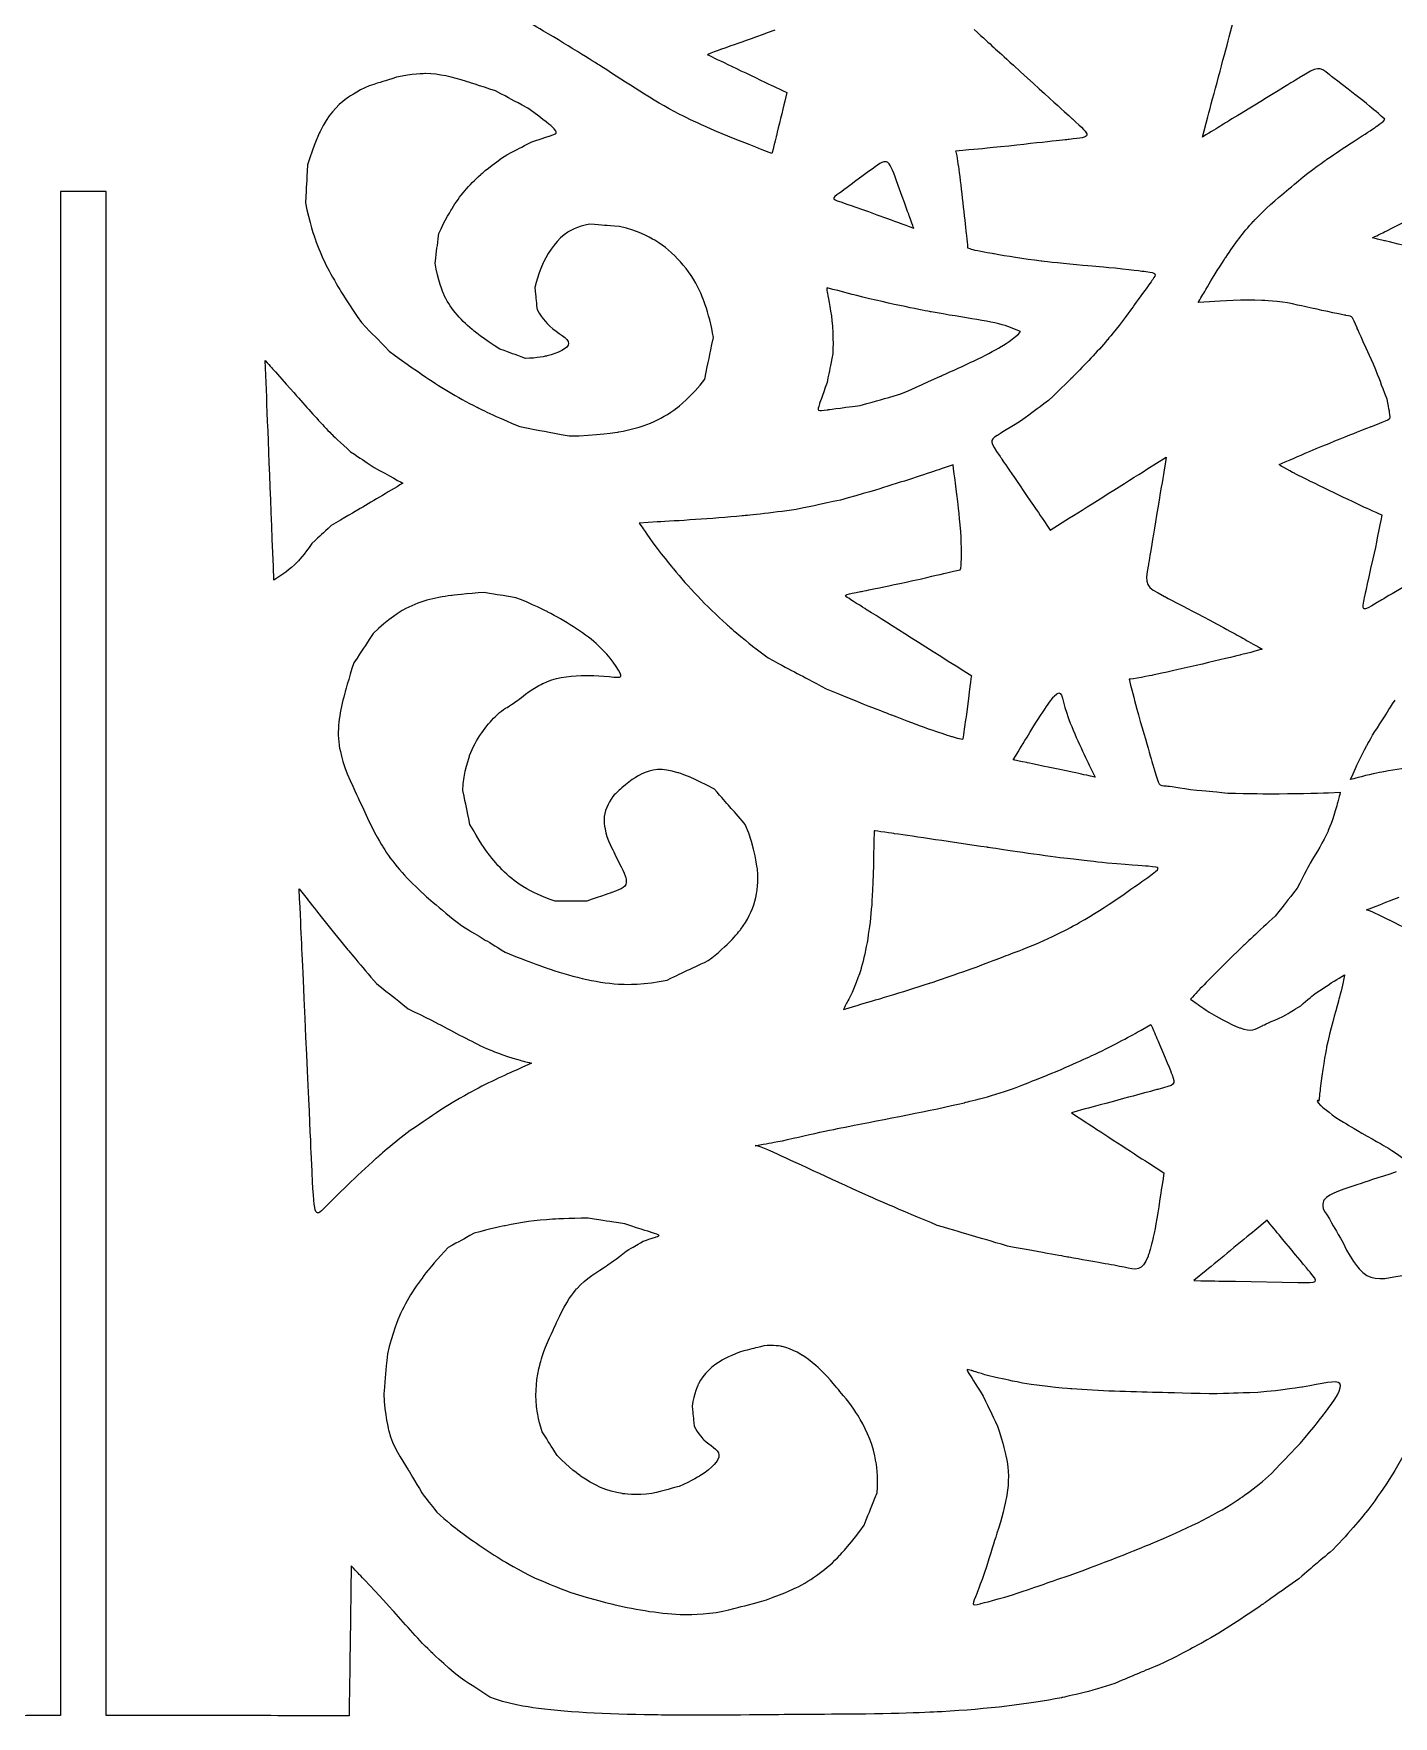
# Model space of a CAD drawing. Extents: x 0 to 339, y 0 to 248.
# Drawn here: x 94.1 to 189.9, y 4.3 to 122.8 of the extents above; entities that cross this region are included whole.
import ezdxf

# ---------------------------------------------------------------- set-up
doc = ezdxf.new("R2010")
doc.units = 0
doc.layers.add('layer_1', color=7, linetype='CONTINUOUS')

msp = doc.modelspace()

# ---------------------------------------------------------------- linework, layer by layer
at = {"layer": 'layer_1', "color": 1}
for p, q in [((178.29948, 122.544386), (178.677619, 123.956632)), ((147.134039, 118.608349), (146.986645, 118.002232)), ((147.134039, 118.608349), (147.134039, 118.608349)), ((147.134039, 118.608349), (147.134039, 118.608349)), ((176.407958, 115.48353), (176.786416, 116.895781)), ((146.332475, 115.310694), (146.311735, 115.225148)), ((95.968887, 111.638775), (95.968887, 111.638775)), ((156.074044, 109.06261), (156.074044, 109.06261)), ((188.397282, 108.385701), (188.397282, 108.385701)), ((176.91229, 103.883617), (176.105319, 103.833177)), ((163.60071, 101.788854), (162.691508, 102.142383)), ((131.754235, 100.955921), (131.754235, 100.955921)), ((110.490825, 97.168046), (110.389819, 99.743692)), ((172.500778, 92.091087), (173.862589, 92.948498)), ((158.840758, 92.39431), (158.007119, 92.116662)), ((138.006508, 88.37929), (136.718653, 88.30334)), ((165.692059, 87.80423), (167.05387, 88.661704)), ((110.995931, 84.288649), (110.995931, 84.288649)), ((151.488088, 83.004208), (151.37877, 83.07333)), ((166.846054, 74.918842), (166.846054, 74.918842)), ((163.083235, 71.636005), (163.083235, 71.636005)), ((168.436999, 71.257352), (168.841031, 70.423777)), ((186.847758, 70.243985), (187.024459, 70.647503)), ((134.862174, 69.059972), (134.862174, 69.059972)), ((185.285802, 69.320157), (186.118157, 69.345217)), ((172.553343, 63.352679), (172.553343, 63.352679)), ((112.778267, 62.544551), (113.333876, 61.837361)), ((186.042334, 56.257941), (186.420792, 56.484694)), ((151.113045, 54.059532), (152.148313, 54.362554)), ((172.199814, 52.670666), (172.78087, 52.998812)), ((129.142512, 50.271266), (128.46045, 49.968176)), ((167.174587, 46.786418), (168.260362, 46.079232)), ((172.603914, 43.251062), (173.690008, 42.543876)), ((114.596607, 40.119415), (114.596607, 40.119415)), ((180.962803, 39.210213), (180.1041, 38.503091)), ((170.886516, 35.902321), (170.886516, 35.902321)), ((176.669755, 35.674858), (175.811119, 34.967736)), ((178.740682, 34.917233), (183.134736, 34.841606)), ((186.089036, 27.720005), (186.089036, 27.720005)), ((142.350055, 22.694464), (142.350055, 22.694464)), ((116.444646, 14.876307), (116.419267, 13.111347))]:
    msp.add_line(p, q, dxfattribs=at)
for points in [[(130.315573, 122.74988), (129.330421, 123.330549), (129.330421, 123.330549), (128.345656, 123.911605)], [(134.103516, 120.426752), (134.103516, 120.426752), (132.285107, 121.588478), (130.315573, 122.74988)], [(146.275403, 123.002403), (143.75026, 122.093584), (142.462082, 121.638981), (142.462082, 121.638981)], [(160.322385, 123.05825), (161.709251, 121.797322), (161.709251, 121.797322), (163.096442, 120.536394)], [(176.786416, 116.895781), (177.164491, 118.308026), (177.921087, 121.132135), (178.29948, 122.544386)], [(142.462082, 121.638981), (141.996785, 121.474716), (141.69273, 121.369905), (141.541153, 121.282684)], [(141.541153, 121.282684), (141.541153, 121.282684), (143.405621, 120.391322), (145.269634, 119.499706)], [(119.63285, 119.694188), (118.673145, 119.391098), (118.673145, 119.391098), (117.713436, 119.088071)], [(121.678012, 119.946706), (121.678012, 119.946706), (120.693247, 119.946706), (119.63285, 119.694188)], [(124.557071, 119.391098), (123.572302, 119.694188), (122.6631, 119.946706), (121.678012, 119.946706)], [(139.558221, 117.093094), (137.588364, 118.103243), (135.92186, 119.265027), (134.103516, 120.426752)], [(163.096442, 120.536394), (165.870175, 118.01486), (167.256978, 116.753932), (167.256978, 116.753932)], [(185.3604, 119.871207), (184.57842, 120.476486), (184.57842, 120.476486), (183.216613, 119.644454)], [(187.705237, 118.055831), (186.141988, 119.265997), (185.3604, 119.871207), (185.3604, 119.871207)], [(117.713436, 119.088071), (116.854801, 118.734478), (116.122232, 118.204312), (116.122232, 118.204312)], [(126.602551, 118.734478), (125.542159, 119.088071), (124.557071, 119.391098), (124.557071, 119.391098)], [(128.875499, 117.52225), (127.738834, 118.128362), (127.738834, 118.128362), (126.602551, 118.734478)], [(145.269634, 119.499706), (146.201834, 119.054057), (146.201834, 119.054057), (147.134039, 118.608349)], [(183.216613, 119.644454), (183.216613, 119.644454), (181.854807, 118.81204), (179.131576, 117.147976)], [(116.122232, 118.204312), (115.389986, 117.673763), (114.784192, 116.96696), (114.279091, 115.931692)], [(130.592833, 116.209335), (130.592833, 116.209335), (130.087727, 116.663874), (128.875499, 117.52225)], [(146.986645, 118.002232), (146.83958, 117.396116), (146.544802, 116.184211), (146.397345, 115.578099)], [(189.2688, 116.744459), (188.487148, 117.400176), (188.487148, 117.400176), (187.705237, 118.055831)], [(130.415873, 115.552652), (130.895923, 115.704229), (131.097939, 115.754732), (130.592833, 116.209335)], [(143.800763, 115.224502), (141.528143, 116.082882), (139.558221, 117.093094), (139.558221, 117.093094)], [(167.256978, 116.753932), (168.644232, 115.492999), (168.644232, 115.492999), (167.030225, 115.316621)], [(179.131576, 117.147976), (177.769765, 116.315885), (177.769765, 116.315885), (176.407958, 115.48353)], [(185.183699, 113.920286), (186.343749, 114.727321), (187.806115, 115.634852), (188.537587, 116.139184)], [(188.537587, 116.139184), (188.537587, 116.139184), (189.2688, 116.64358), (189.2688, 116.744459)], [(114.279091, 115.931692), (114.279091, 115.931692), (113.774049, 114.896033), (113.369948, 113.532291)], [(127.410747, 114.239413), (128.294507, 114.694017), (128.294507, 114.694017), (129.178589, 115.14862)], [(129.178589, 115.14862), (129.936214, 115.401139), (130.415873, 115.552652), (130.415873, 115.552652)], [(146.073706, 114.315363), (144.937041, 114.769967), (144.937041, 114.769967), (143.800763, 115.224502)], [(146.25028, 114.971983), (146.25028, 114.971983), (146.074029, 114.264861), (146.073706, 114.315363)], [(146.311735, 115.225148), (146.290476, 115.133224), (146.269281, 115.047742), (146.25028, 114.971983)], [(146.397345, 115.578099), (146.397345, 115.578099), (146.360244, 115.425102), (146.332475, 115.310694)], [(167.030225, 115.316621), (167.030225, 115.316621), (165.416542, 115.13992), (162.188592, 114.787165)], [(125.567283, 112.850553), (125.567283, 112.850553), (126.400858, 113.582799), (127.410747, 114.239413)], [(154.861752, 112.395949), (154.25564, 114.062781), (154.25564, 114.062781), (152.891898, 113.052569)], [(162.188592, 114.787165), (160.599964, 114.635911), (160.599964, 114.635911), (159.01134, 114.484594)], [(159.01134, 114.484594), (159.061779, 114.535033), (159.213097, 113.425359), (159.213097, 113.425359)], [(183.166174, 112.407221), (184.023649, 113.113314), (185.183699, 113.920286), (185.183699, 113.920286)], [(113.369948, 113.532291), (113.293998, 112.193933), (113.293998, 112.193933), (113.218371, 110.855252)], [(123.546859, 110.451475), (124.077412, 111.310174), (124.734027, 112.117983), (125.567283, 112.850553)], [(152.891898, 113.052569), (151.52848, 112.04242), (150.871797, 111.562698), (150.871797, 111.562698)], [(159.213097, 113.425359), (159.364419, 112.315748), (159.616296, 110.04641), (159.742166, 108.88636)], [(99.189813, 111.638775), (99.189813, 111.638775), (99.189813, 111.638775), (95.968887, 111.638775)], [(95.968887, 111.638775), (95.968951, 4.340399), (95.968951, 4.340399), (95.968951, 4.340399)], [(99.189877, 4.340399), (99.189877, 40.106532), (99.189813, 75.87262), (99.189813, 111.638775)], [(150.871797, 111.562698), (150.215178, 111.082711), (150.265681, 111.133218), (151.250446, 110.805068)], [(155.770958, 109.896253), (155.770958, 109.896253), (155.467868, 110.729505), (154.861752, 112.395949)], [(181.501792, 110.994975), (182.334142, 111.701064), (182.334142, 111.701064), (183.166174, 112.407221)], [(113.218371, 110.855252), (113.470958, 109.542337), (113.900115, 108.304985), (113.900115, 108.304985)], [(122.612597, 108.683638), (123.016693, 109.59284), (123.546859, 110.451475), (123.546859, 110.451475)], [(151.250446, 110.805068), (151.250446, 110.805068), (152.235602, 110.476599), (154.15463, 109.769796)], [(179.988663, 109.532286), (179.988663, 109.532286), (180.694757, 110.288818), (181.501792, 110.994975)], [(133.219051, 109.340253), (132.411242, 109.239247), (131.704051, 108.784644), (131.704051, 108.784644)], [(135.340481, 109.188744), (134.279766, 109.26469), (134.279766, 109.26469), (133.219051, 109.340253)], [(137.891071, 108.178532), (137.891071, 108.178532), (136.653715, 108.936221), (135.340481, 109.188744)], [(154.15463, 109.769796), (155.114339, 109.416203), (155.114339, 109.416203), (156.074044, 109.06261)], [(156.074044, 109.06261), (156.074044, 109.06261), (156.074044, 109.06261), (155.770958, 109.896253)], [(178.047348, 107.010752), (178.677619, 107.969041), (179.282506, 108.775689), (179.988663, 109.532286)], [(189.40743, 108.890743), (190.417256, 109.39585), (191.579045, 109.976837), (191.579045, 109.976837)], [(113.900115, 108.304985), (114.329657, 107.067309), (114.935387, 105.905907), (115.642573, 104.744182)], [(122.360073, 106.612711), (122.486144, 107.648366), (122.486144, 107.648366), (122.612597, 108.683638)], [(131.704051, 108.784644), (130.996929, 108.330045), (130.390817, 107.521913), (129.986717, 106.663214)], [(140.997266, 104.643176), (140.290144, 106.158495), (139.128742, 107.420902), (137.891071, 108.178532)], [(159.742166, 108.88636), (159.742166, 108.88636), (159.868428, 107.726314), (159.868428, 107.67587)], [(188.397282, 108.385701), (188.902324, 108.638156), (188.902324, 108.638156), (189.40743, 108.890743)], [(189.230861, 108.183553), (188.397282, 108.385701), (188.397282, 108.385701), (188.397282, 108.385701)], [(191.730558, 107.577441), (190.06405, 107.981473), (189.230861, 108.183553), (189.230861, 108.183553)], [(129.986717, 106.663214), (129.986717, 106.663214), (129.582685, 105.804578), (129.380605, 104.895759)], [(159.868428, 107.67587), (160.120628, 107.600376), (160.120628, 107.600376), (160.372824, 107.524553)], [(160.372824, 107.524553), (160.877224, 107.423675), (161.734635, 107.272353), (161.734635, 107.272353)], [(161.734635, 107.272353), (162.592046, 107.121035), (163.802535, 106.919343), (165.038084, 106.768021)], [(165.038084, 106.768021), (165.038084, 106.768021), (166.274016, 106.616703), (167.534558, 106.515825)], [(176.760973, 104.942784), (177.416686, 106.052459), (178.047348, 107.010752), (178.047348, 107.010752)], [(122.940743, 104.466539), (122.940743, 104.466539), (122.511587, 105.451372), (122.360073, 106.612711)], [(167.534558, 106.515825), (168.896369, 106.389886), (168.896369, 106.389886), (170.258175, 106.263625)], [(170.258175, 106.263625), (171.720542, 106.112307), (172.451691, 106.011424), (172.451691, 106.011424)], [(172.905647, 105.456653), (172.905647, 105.456653), (172.628391, 105.053135), (172.07362, 104.296539)], [(172.451691, 106.011424), (173.183231, 105.910546), (173.183231, 105.860107), (172.905647, 105.456653)], [(115.642573, 104.744182), (115.642573, 104.744182), (116.349695, 103.582457), (117.157827, 102.420736)], [(124.961167, 101.941073), (124.077412, 102.673255), (123.370222, 103.481451), (122.940743, 104.466539)], [(129.380605, 104.895759), (129.456232, 104.11301), (129.456232, 104.11301), (129.532118, 103.329938)], [(141.956976, 101.36034), (141.704389, 103.127858), (140.997266, 104.643176), (140.997266, 104.643176)], [(149.964011, 104.869606), (149.913504, 104.920109), (149.989067, 104.490953), (149.989067, 104.490953)], [(152.489542, 104.212987), (151.226742, 104.54146), (151.226742, 104.54146), (149.964011, 104.869606)], [(149.989067, 104.490953), (150.065017, 104.061474), (150.267097, 103.152595), (150.34266, 102.19295)], [(172.07362, 104.296539), (171.518781, 103.540007), (171.518781, 103.540007), (170.963945, 102.783474)], [(176.105319, 103.833177), (176.433342, 104.388013), (176.433342, 104.388013), (176.760973, 104.942784)], [(129.532118, 103.329938), (129.885711, 102.673255), (130.44132, 102.168149), (130.44132, 102.168149)], [(157.287305, 103.178038), (157.287305, 103.178038), (154.964178, 103.607194), (152.489542, 104.212987)], [(162.691508, 102.142383), (161.782689, 102.495976), (159.610751, 102.748559), (157.287305, 103.178038)], [(180.593878, 103.984495), (179.332946, 104.034934), (177.719326, 103.934056), (176.91229, 103.883617)], [(182.76272, 103.732295), (181.854807, 103.934056), (180.593878, 103.984495), (180.593878, 103.984495)], [(184.83062, 103.278402), (183.796832, 103.505542), (183.796832, 103.505542), (182.76272, 103.732295)], [(186.520127, 102.925328), (186.520127, 102.925328), (185.990347, 103.026206), (184.83062, 103.278402)], [(117.157827, 102.420736), (118.142656, 101.410524), (118.142656, 101.410524), (119.127744, 100.400312)], [(126.905641, 100.551889), (125.845249, 101.208508), (124.961167, 101.941073), (124.961167, 101.941073)], [(130.44132, 102.168149), (130.996929, 101.663106), (131.754235, 101.309514), (131.754235, 100.955921)], [(150.34266, 102.19295), (150.34266, 102.19295), (150.41861, 101.233245), (150.368107, 100.223033)], [(170.963945, 102.783474), (170.409497, 102.027201), (169.703404, 101.19517), (169.703404, 101.19517)], [(187.301719, 102.042857), (186.948641, 102.874884), (187.049519, 102.824445), (186.520127, 102.925328)], [(188.461765, 99.49594), (187.654793, 101.210438), (187.301719, 102.042857), (187.301719, 102.042857)], [(131.754235, 100.955921), (131.754235, 100.602391), (130.996929, 100.248798), (130.239304, 100.072161)], [(141.350796, 98.430777), (141.653886, 99.895593), (141.653886, 99.895593), (141.956976, 101.36034)], [(158.04493, 98.682654), (159.560248, 99.364334), (161.22708, 100.122022), (162.237292, 100.728139)], [(162.237292, 100.728139), (162.237292, 100.728139), (163.247504, 101.334251), (163.60071, 101.788854)], [(169.703404, 101.19517), (168.997247, 100.362819), (168.139836, 99.454906), (167.282426, 98.597495)], [(110.389819, 99.743692), (110.818975, 99.264034), (110.818975, 99.264034), (111.248518, 98.783983)], [(119.127744, 100.400312), (120.289146, 99.542), (121.475932, 98.733867), (121.475932, 98.733867)], [(128.723986, 99.895206), (127.814779, 100.223738), (127.814779, 100.223738), (126.905641, 100.551889)], [(130.239304, 100.072161), (130.239304, 100.072161), (129.481611, 99.895206), (128.723986, 99.895206)], [(150.368107, 100.223033), (150.166027, 99.21282), (150.166027, 99.21282), (149.964011, 98.202608)], [(111.248518, 98.783983), (112.107153, 97.824665), (112.889902, 96.940906), (112.889902, 96.940906)], [(121.475932, 98.733867), (122.6631, 97.925671), (123.875328, 97.168046), (125.28964, 96.46086)], [(139.380942, 96.410353), (139.380942, 96.410353), (140.49216, 97.269052), (141.350796, 98.430777)], [(155.166194, 97.394799), (156.529612, 98.000592), (158.04493, 98.682654), (158.04493, 98.682654)], [(167.282426, 98.597495), (167.282426, 98.597495), (166.424951, 97.74008), (165.567859, 96.933431)], [(189.420058, 97.024522), (188.941105, 98.26039), (188.941105, 98.26039), (188.461765, 99.49594)], [(110.995931, 84.288649), (110.793915, 89.440329), (110.591899, 94.592013), (110.490825, 97.168046)], [(149.964011, 98.202608), (149.610418, 97.192783), (149.433458, 96.687677), (149.433458, 96.687677)], [(152.287134, 96.586667), (153.726502, 96.990703), (153.726502, 96.990703), (155.166194, 97.394799)], [(112.889902, 96.940906), (113.672975, 96.056824), (114.379773, 95.248632), (115.061517, 94.566953)], [(125.28964, 96.46086), (125.28964, 96.46086), (126.703948, 95.753734), (128.31989, 95.097119)], [(135.289978, 94.718466), (136.906302, 94.996109), (138.26972, 95.551718), (139.380942, 96.410353)], [(149.433458, 96.687677), (149.256885, 96.182571), (149.256885, 96.182571), (150.014514, 96.283577)], [(150.014514, 96.283577), (150.014514, 96.283577), (150.772139, 96.384587), (152.287134, 96.586667)], [(165.567859, 96.933431), (164.584187, 96.202219), (164.584187, 96.202219), (163.600837, 95.470746)], [(189.621815, 95.915234), (189.621815, 95.915234), (189.571376, 96.268249), (189.420058, 97.024522)], [(128.31989, 95.097119), (130.062344, 94.768969), (130.062344, 94.768969), (131.805125, 94.4405)], [(163.600837, 95.470746), (162.491167, 94.815028), (161.94876, 94.46195), (161.94876, 94.46195)], [(184.427103, 93.544631), (186.99908, 94.603862), (188.310447, 95.108199), (188.310447, 95.108199)], [(188.310447, 95.108199), (189.621815, 95.612595), (189.672254, 95.562156), (189.621815, 95.915234)], [(115.061517, 94.566953), (115.061517, 94.566953), (115.743578, 93.884891), (116.400198, 93.3296)], [(131.805125, 94.4405), (133.673649, 94.4405), (135.289978, 94.718466), (135.289978, 94.718466)], [(161.94876, 94.46195), (161.406293, 94.108935), (161.430962, 94.058109), (162.149424, 92.998942)], [(116.400198, 93.3296), (117.233454, 92.773991), (117.233454, 92.773991), (118.067029, 92.218383)], [(162.149424, 92.998942), (162.149424, 92.998942), (162.86795, 91.93977), (164.279813, 89.872193)], [(173.862589, 92.948498), (173.610389, 91.435761), (173.610389, 91.435761), (173.358188, 89.922632)], [(182.939421, 91.779366), (182.939421, 91.779366), (181.753924, 92.384581), (181.804368, 92.43502)], [(181.804368, 92.43502), (183.115735, 92.989856), (183.115735, 92.989856), (184.427103, 93.544631)], [(118.067029, 92.218383), (119.077241, 91.662769), (120.087453, 91.10716), (120.087453, 91.10716)], [(158.007119, 92.116662), (157.173926, 91.838696), (155.507418, 91.283087), (153.941597, 90.803428)], [(159.042774, 90.878991), (158.941768, 91.636616), (158.941768, 91.636616), (158.840758, 92.39431)], [(167.05387, 88.661704), (168.415676, 89.519115), (171.138971, 91.233613), (172.500778, 92.091087)], [(187.781055, 89.434534), (186.545187, 90.014365), (184.124527, 91.174092), (182.939421, 91.779366)], [(120.087453, 91.10716), (118.976231, 90.450541), (117.865013, 89.793858), (116.879861, 89.213189)], [(153.941597, 90.803428), (153.941597, 90.803428), (152.375776, 90.323378), (150.911347, 89.919669)], [(159.345864, 88.151763), (159.345864, 88.151763), (159.24479, 89.36406), (159.042774, 90.878991)], [(116.879861, 89.213189), (116.879861, 89.213189), (115.895092, 88.632137), (115.03678, 88.127413)], [(147.779705, 89.262986), (146.112874, 89.010462), (143.991444, 88.808446), (143.991444, 88.808446)], [(150.911347, 89.919669), (149.345526, 89.591519), (149.345526, 89.591519), (147.779705, 89.262986)], [(164.279813, 89.872193), (164.985965, 88.838405), (164.985965, 88.838405), (165.692059, 87.80423)], [(173.358188, 89.922632), (172.853856, 86.896375), (172.601661, 85.38357), (172.601661, 85.38357)], [(189.067044, 88.854315), (189.016604, 88.854315), (187.781055, 89.434534), (187.781055, 89.434534)], [(115.03678, 88.127413), (114.354718, 87.496178), (114.354718, 87.496178), (113.672975, 86.864619)], [(136.718653, 88.30334), (137.072246, 87.798239), (137.072246, 87.798239), (137.425839, 87.293128)], [(143.991444, 88.808446), (141.870332, 88.606367), (139.294363, 88.454854), (138.006508, 88.37929)], [(159.421427, 85.550675), (159.446874, 86.030397), (159.446874, 86.939535), (159.345864, 88.151763)], [(188.613087, 86.584654), (188.840227, 87.719644), (188.840227, 87.719644), (189.067044, 88.854315)], [(113.672975, 86.864619), (113.167868, 86.106994), (112.637383, 85.55138), (112.637383, 85.55138)], [(137.425839, 87.293128), (138.132638, 86.282921), (139.142786, 85.070692), (139.142786, 85.070692)], [(187.856554, 83.18065), (187.856554, 83.18065), (188.108686, 84.315316), (188.613087, 86.584654)], [(112.637383, 85.55138), (112.107153, 84.995771), (111.551544, 84.642178), (110.995931, 84.288649)], [(159.345864, 85.020185), (159.396367, 85.070692), (159.421427, 85.550675), (159.421427, 85.550675)], [(172.601661, 85.38357), (172.34946, 83.87051), (172.34946, 83.87051), (173.736327, 83.139292)], [(139.142786, 85.070692), (140.152998, 83.85846), (141.4663, 82.444475), (142.880545, 81.181739)], [(152.325273, 83.48013), (152.325273, 83.48013), (153.739581, 83.757777), (156.517248, 84.363502)], [(156.517248, 84.363502), (157.931556, 84.692039), (157.931556, 84.692039), (159.345864, 85.020185)], [(192.04247, 84.668008), (189.823576, 83.357027), (188.713965, 82.701309), (188.713965, 82.701309)], [(123.496675, 83.202487), (122.334954, 83.050974), (121.173552, 82.798778), (120.087453, 82.167538)], [(125.819802, 83.404503), (124.6584, 83.354), (123.496675, 83.202487), (123.496675, 83.202487)], [(128.042243, 83.050974), (126.931025, 83.227934), (126.931025, 83.227934), (125.819802, 83.404503)], [(130.289807, 82.041085), (130.289807, 82.041085), (129.102958, 82.647201), (128.042243, 83.050974)], [(151.37877, 83.07333), (151.058354, 83.256987), (151.399706, 83.298085), (152.325273, 83.48013)], [(152.795654, 82.176815), (152.795654, 82.176815), (151.815401, 82.797103), (151.488088, 83.004208)], [(173.736327, 83.139292), (173.736327, 83.139292), (175.123517, 82.40782), (177.897251, 80.945454)], [(188.713965, 82.701309), (187.604354, 82.04566), (187.604354, 82.04566), (187.856554, 83.18065)], [(120.087453, 82.167538), (120.087453, 82.167538), (119.001614, 81.535979), (117.991466, 80.525767)], [(133.699033, 79.818644), (132.78989, 80.626841), (131.476975, 81.434973), (130.289807, 82.041085)], [(160.153996, 77.520254), (157.210645, 79.382983), (154.267362, 81.245321), (152.795654, 82.176815)], [(142.880545, 81.181739), (142.880545, 81.181739), (144.294852, 79.919008), (145.809784, 78.808109)], [(177.897251, 80.945454), (179.259058, 80.188921), (179.259058, 80.188921), (180.620869, 79.432325)], [(117.991466, 80.525767), (117.309404, 79.490499), (117.309404, 79.490499), (116.627661, 78.454903)], [(135.11437, 78.201997), (134.608558, 79.010512), (133.699033, 79.818644), (133.699033, 79.818644)], [(180.620869, 79.432325), (180.57043, 79.381886), (179.031918, 79.003816), (179.031918, 79.003816)], [(116.627661, 78.454903), (116.274068, 77.394511), (115.971042, 76.258233), (115.971042, 76.258233)], [(134.609587, 77.494875), (135.619799, 77.393801), (135.619799, 77.393801), (135.11437, 78.201997)], [(145.809784, 78.808109), (147.855268, 77.722334), (147.855268, 77.722334), (149.901135, 76.636176)], [(179.031918, 79.003816), (177.493733, 78.625354), (174.467799, 77.919201), (172.904295, 77.591565)], [(128.448082, 76.03006), (129.154881, 76.636176), (129.963013, 77.015148), (129.963013, 77.015148)], [(129.963013, 77.015148), (130.771209, 77.393801), (131.680347, 77.545378), (132.640052, 77.570761)], [(132.640052, 77.570761), (132.640052, 77.570761), (133.599761, 77.595881), (134.609587, 77.494875)], [(159.800403, 74.817832), (160.002483, 76.484663), (160.153996, 77.520254), (160.153996, 77.520254)], [(172.904295, 77.591565), (172.904295, 77.591565), (171.340728, 77.263547), (171.239849, 77.313986)], [(171.239849, 77.313986), (171.567481, 76.053058), (171.567481, 76.053058), (171.895504, 74.792129)], [(115.971042, 76.258233), (115.667952, 75.121563), (115.415433, 73.909335), (115.59207, 72.671983)], [(127.43787, 75.322938), (127.942976, 75.676467), (127.942976, 75.676467), (128.448082, 76.03006)], [(149.901135, 76.636176), (152.476786, 75.575457), (154.497206, 74.792708), (154.497206, 74.792708)], [(164.244961, 73.555419), (165.406686, 75.474451), (165.962295, 76.10601), (165.962295, 76.10601)], [(165.962295, 76.10601), (166.517904, 76.737182), (166.467401, 76.080563), (166.846054, 74.918842)], [(188.915726, 74.177769), (189.445501, 75.010119), (189.445501, 75.010119), (189.974893, 75.842151)], [(124.785886, 71.939095), (125.215429, 73.100821), (126.023557, 74.110646), (126.579171, 74.666255)], [(126.579171, 74.666255), (126.579171, 74.666255), (127.13478, 75.221864), (127.43787, 75.322938)], [(154.497206, 74.792708), (156.51763, 74.009635), (157.982059, 73.504529), (158.739684, 73.277389)], [(159.54788, 73.100434), (159.673946, 73.959133), (159.673946, 73.959133), (159.800403, 74.817832)], [(166.846054, 74.918842), (167.22509, 73.757117), (168.032899, 72.090608), (168.436999, 71.257352)], [(171.895504, 74.792129), (172.6521, 72.220152), (173.005178, 70.984607), (173.005178, 70.984607)], [(163.083235, 71.636005), (163.663905, 72.595714), (163.663905, 72.595714), (164.244961, 73.555419)], [(187.982816, 72.639903), (187.982816, 72.639903), (188.411326, 73.42156), (188.915726, 74.177769)], [(115.59207, 72.671983), (115.59207, 72.671983), (115.769026, 71.434312), (116.375142, 70.1719)], [(158.739684, 73.277389), (158.739684, 73.277389), (159.497377, 73.049926), (159.54788, 73.100434)], [(187.024459, 70.647503), (187.200836, 71.050957), (187.553915, 71.857992), (187.982816, 72.639903)], [(124.306223, 69.464391), (124.35673, 70.77737), (124.785886, 71.939095), (124.785886, 71.939095)], [(164.042945, 71.433989), (163.083235, 71.636005), (163.083235, 71.636005), (163.083235, 71.636005)], [(166.921681, 70.827873), (165.002649, 71.231909), (164.042945, 71.433989), (164.042945, 71.433989)], [(191.412199, 71.101396), (190.932864, 71.050957), (190.025333, 70.950078), (189.193305, 70.79882)], [(116.375142, 70.1719), (116.930751, 68.959672), (116.930751, 68.959672), (117.48636, 67.747444)], [(136.881178, 70.626503), (136.881178, 70.626503), (136.174379, 70.272587), (135.51847, 69.666471)], [(139.456892, 70.727509), (138.34567, 71.081102), (137.588364, 70.980096), (136.881178, 70.626503)], [(142.032539, 69.565788), (140.56811, 70.373916), (139.456892, 70.727509), (139.456892, 70.727509)], [(168.841031, 70.423777), (167.88139, 70.625793), (167.88139, 70.625793), (166.921681, 70.827873)], [(173.005178, 70.984607), (173.358188, 69.748735), (173.307749, 69.849613), (173.862589, 69.799174)], [(187.604354, 70.445742), (187.22622, 70.344863), (187.22622, 70.344863), (186.847758, 70.243985)], [(189.193305, 70.79882), (189.193305, 70.79882), (188.360886, 70.647503), (187.604354, 70.445742)], [(124.811329, 67.090437), (124.55881, 68.27761), (124.55881, 68.27761), (124.306223, 69.464391)], [(134.862174, 69.059972), (134.559084, 68.554866), (134.256381, 68.050147), (134.256381, 67.393527)], [(135.51847, 69.666471), (135.19032, 69.363385), (135.19032, 69.363385), (134.862174, 69.059972)], [(144.204476, 67.090761), (143.118314, 68.328436), (143.118314, 68.328436), (142.032539, 69.565788)], [(173.862589, 69.799174), (173.862589, 69.799174), (174.41736, 69.748735), (175.577087, 69.546978)], [(175.577087, 69.546978), (176.888455, 69.42104), (176.888455, 69.42104), (178.199827, 69.294778)], [(178.199827, 69.294778), (179.662512, 69.244657), (181.226079, 69.244657), (181.226079, 69.244657)], [(181.226079, 69.244657), (182.789647, 69.244657), (184.453706, 69.294778), (185.285802, 69.320157)], [(186.118157, 69.345217), (185.991895, 68.8662), (185.991895, 68.8662), (185.865956, 68.386928)], [(117.48636, 67.747444), (117.991466, 66.586041), (118.673145, 65.500202), (118.673145, 65.500202)], [(185.865956, 68.386928), (185.61382, 67.428958), (185.260741, 66.621922), (185.260741, 66.621922)], [(126.074065, 65.070013), (126.074065, 65.070013), (125.366943, 66.029722), (124.811329, 67.090437)], [(134.256381, 67.393527), (134.256381, 67.393527), (134.256381, 66.736844), (134.559084, 65.928717)], [(145.063175, 63.883942), (145.063175, 63.883942), (144.911598, 65.424316), (144.204476, 67.090761)], [(153.284978, 66.635839), (153.259535, 65.752079), (153.259535, 65.752079), (153.234475, 64.867997)], [(154.724346, 66.433818), (154.724346, 66.433818), (153.335485, 66.635839), (153.284978, 66.635839)], [(161.239771, 65.474113), (158.840758, 65.827706), (156.113534, 66.231802), (154.724346, 66.433818)], [(185.260741, 66.621922), (184.907667, 65.814951), (184.453706, 65.159233), (183.999813, 64.352261)], [(118.673145, 65.500202), (119.355207, 64.414104), (120.213519, 63.403892), (121.425811, 62.292674)], [(134.559084, 65.928717), (134.937737, 65.145963), (134.937737, 65.145963), (135.316773, 64.362891)], [(165.709776, 64.817494), (163.639168, 65.12052), (161.239771, 65.474113), (161.239771, 65.474113)], [(128.649775, 62.64588), (127.639563, 63.251992), (126.78125, 64.110372), (126.074065, 65.070013)], [(135.316773, 64.362891), (135.771376, 63.605266), (135.821879, 63.150663), (135.821879, 63.150663)], [(153.234475, 64.867997), (153.234475, 63.10016), (153.108022, 61.433328), (153.108022, 61.433328)], [(169.700054, 64.362891), (167.704753, 64.590354), (167.704753, 64.590354), (165.709776, 64.817494)], [(172.57879, 64.135751), (172.57879, 64.135751), (171.619081, 64.211378), (169.700054, 64.362891)], [(172.553343, 63.352679), (173.538499, 64.059869), (173.538499, 64.059869), (172.57879, 64.135751)], [(183.999813, 64.352261), (183.999813, 64.352261), (183.545856, 63.54529), (183.091899, 62.587324)], [(135.821879, 63.150663), (135.872386, 62.69606), (135.518789, 62.54487), (134.811666, 62.292351)], [(143.90145, 59.717028), (144.810588, 60.929256), (145.214688, 62.343177), (145.063175, 63.883942)], [(167.780703, 60.1963), (169.599043, 61.231636), (171.568578, 62.645557), (172.553343, 63.352679)], [(113.131796, 54.816834), (112.954836, 58.680658), (112.954836, 58.680658), (112.778267, 62.544551)], [(113.333876, 61.837361), (113.889485, 61.130238), (115.00032, 59.716317), (116.086159, 58.403015)], [(121.425811, 62.292674), (121.425811, 62.292674), (122.63804, 61.181451), (124.203865, 59.969546)], [(130.821712, 61.686171), (129.659987, 62.039763), (128.649775, 62.64588), (128.649775, 62.64588)], [(133.044153, 61.686171), (131.93293, 61.686171), (131.93293, 61.686171), (130.821712, 61.686171)], [(134.811666, 62.292351), (134.811666, 62.292351), (134.104544, 62.039763), (133.044153, 61.686171)], [(183.091899, 62.587324), (182.309988, 61.603911), (182.309988, 61.603911), (181.528395, 60.620239)], [(187.957369, 61.06505), (189.117483, 61.519007), (189.117483, 61.519007), (190.277533, 61.972964)], [(153.108022, 61.433328), (152.981892, 59.766497), (152.729369, 58.200999), (152.375776, 56.988771)], [(181.528395, 60.620239), (180.419108, 59.611506), (179.259058, 58.5019), (179.259058, 58.5019)], [(189.193305, 60.535657), (189.193305, 60.535657), (188.007808, 61.115489), (187.957369, 61.06505)], [(193.858238, 58.139739), (192.698188, 58.74495), (190.378411, 59.955439), (189.193305, 60.535657)], [(124.203865, 59.969546), (125.744239, 59.035284), (125.744239, 59.035284), (127.284941, 58.100699)], [(141.578323, 57.494519), (142.992244, 58.504731), (143.90145, 59.717028), (143.90145, 59.717028)], [(164.295464, 58.504089), (165.962295, 59.160708), (167.780703, 60.1963), (167.780703, 60.1963)], [(116.086159, 58.403015), (116.086159, 58.403015), (117.172253, 57.089781), (118.232973, 55.877872)], [(127.284941, 58.100699), (128.799936, 57.444016), (130.466763, 56.888407), (130.466763, 56.888407)], [(160.860795, 57.190787), (162.578129, 57.847406), (162.578129, 57.847406), (164.295464, 58.504089)], [(179.259058, 58.5019), (178.098944, 57.392225), (176.888842, 56.182123), (176.258184, 55.526405)], [(130.466763, 56.888407), (132.133594, 56.332798), (133.951615, 55.878195), (135.593, 55.827692)], [(138.699199, 56.130782), (140.138567, 56.812844), (140.138567, 56.812844), (141.578323, 57.494519)], [(152.375776, 56.988771), (152.375776, 56.988771), (152.022183, 55.776543), (151.567643, 54.918167)], [(157.173926, 55.902996), (157.173926, 55.902996), (159.093281, 56.534168), (160.860795, 57.190787)], [(118.232973, 55.877872), (119.344191, 54.994113), (119.344191, 54.994113), (120.455413, 54.110035)], [(135.593, 55.827692), (135.593, 55.827692), (137.234771, 55.777185), (138.699199, 56.130782)], [(152.148313, 54.362554), (153.183972, 54.665644), (155.254512, 55.271437), (157.173926, 55.902996)], [(184.327449, 55.14833), (184.907667, 55.576844), (185.664259, 56.030801), (186.042334, 56.257941)], [(186.319913, 55.980362), (186.219035, 55.475966), (185.991895, 54.643934), (185.991895, 54.643934)], [(186.420792, 56.484694), (186.370352, 56.232562), (186.370352, 56.232562), (186.319913, 55.980362)], [(113.662022, 43.225615), (113.662022, 43.225615), (113.485389, 47.089439), (113.131796, 54.816834)], [(151.567643, 54.918167), (151.340117, 54.489006), (151.340117, 54.489006), (151.113045, 54.059532)], [(176.258184, 55.526405), (176.258184, 55.526405), (175.627913, 54.870751), (175.577474, 54.769872)], [(175.577474, 54.769872), (176.233128, 54.315916), (176.233128, 54.315916), (176.888842, 53.861959)], [(183.3441, 54.315916), (183.747617, 54.719433), (184.327449, 55.14833), (184.327449, 55.14833)], [(185.991895, 54.643934), (185.765078, 53.81152), (185.412063, 52.651856), (185.159863, 51.416307)], [(120.455413, 54.110035), (121.616815, 53.554426), (122.778536, 52.948309), (122.778536, 52.948309)], [(176.888842, 53.861959), (178.250266, 53.05531), (179.057301, 52.752671), (179.057301, 52.752671)], [(180.671308, 52.929049), (180.671308, 52.929049), (181.226079, 53.206305), (182.083171, 53.559383)], [(182.083171, 53.559383), (182.713506, 53.937777), (182.713506, 53.937777), (183.3441, 54.315916)], [(122.778536, 52.948309), (123.94033, 52.342197), (125.102051, 51.685514), (126.16277, 51.230975)], [(169.093619, 51.028895), (170.45736, 51.685514), (171.619081, 52.342197), (172.199814, 52.670666)], [(172.78087, 52.998812), (173.083896, 52.29169), (173.083896, 52.29169), (173.386986, 51.584504)], [(179.057301, 52.752671), (179.864273, 52.450095), (180.116468, 52.65147), (180.671308, 52.929049)], [(126.16277, 51.230975), (126.16277, 51.230975), (127.223485, 50.776372), (128.182803, 50.523789)], [(166.164375, 49.71598), (167.729813, 50.372276), (169.093619, 51.028895), (169.093619, 51.028895)], [(173.386986, 51.584504), (173.992711, 50.170579), (174.270358, 49.463457), (174.270358, 49.463457)], [(185.159863, 51.416307), (185.159863, 51.416307), (184.907667, 50.180371), (184.756346, 48.869003)], [(128.46045, 49.968176), (127.778707, 49.665154), (126.415289, 49.059361), (125.177614, 48.402742)], [(128.182803, 50.523789), (128.662466, 50.397719), (128.662466, 50.397719), (129.142512, 50.271266)], [(163.285251, 48.554255), (164.72462, 49.135311), (164.72462, 49.135311), (166.164375, 49.71598)], [(174.270358, 49.463457), (174.548324, 48.756271), (174.497817, 48.756271), (173.260533, 48.428125)], [(184.756346, 48.869003), (184.680527, 48.238732), (184.680527, 48.238732), (184.605028, 47.608075)], [(125.177614, 48.402742), (125.177614, 48.402742), (123.94033, 47.746122), (122.829044, 47.038936)], [(151.365564, 45.801648), (153.9921, 46.331814), (157.325439, 46.937931), (159.64889, 47.49354)], [(159.64889, 47.49354), (159.64889, 47.49354), (161.972336, 48.049149), (163.285251, 48.554255)], [(169.598725, 47.443037), (168.386428, 47.114886), (168.386428, 47.114886), (167.174587, 46.786418)], [(173.260533, 48.428125), (173.260533, 48.428125), (172.023181, 48.099651), (169.598725, 47.443037)], [(184.554589, 47.658514), (184.504145, 47.658514), (184.403267, 47.608075), (184.730967, 47.305435)], [(184.605028, 47.608075), (184.605028, 47.658514), (184.554589, 47.658514), (184.554589, 47.658514)], [(122.829044, 47.038936), (121.717821, 46.281311), (121.717821, 46.281311), (120.606603, 45.523618)], [(184.730967, 47.305435), (184.730967, 47.305435), (185.058985, 47.002864), (185.815517, 46.448348)], [(185.815517, 46.448348), (186.723431, 45.893577), (186.723431, 45.893577), (187.631281, 45.338737)], [(120.606603, 45.523618), (119.495768, 44.71549), (118.182466, 43.553765), (118.182466, 43.553765)], [(146.819996, 44.816496), (148.739028, 45.271099), (151.365564, 45.801648), (151.365564, 45.801648)], [(168.260362, 46.079232), (169.346524, 45.372105), (171.518075, 43.958184), (172.603914, 43.251062)], [(187.631281, 45.338737), (188.690129, 44.783966), (189.471722, 44.304949), (189.471722, 44.304949)], [(144.900646, 44.462967), (145.860291, 44.639927), (145.860291, 44.639927), (146.819996, 44.816496)], [(146.213884, 43.983244), (146.213884, 43.983244), (144.900646, 44.563977), (144.900646, 44.462967)], [(152.703926, 41.003498), (150.153336, 42.139839), (147.527118, 43.402252), (146.213884, 43.983244)], [(189.471722, 44.304949), (190.253697, 43.825608), (190.758029, 43.422154), (191.01023, 43.220398)], [(114.596607, 40.119415), (113.838982, 39.361726), (113.838982, 39.361726), (113.662022, 43.225615)], [(118.182466, 43.553765), (116.869232, 42.39204), (115.354237, 40.877045), (114.596607, 40.119415)], [(173.690008, 42.543876), (173.513052, 41.357091), (173.513052, 41.357091), (173.336483, 40.169923)], [(187.656018, 41.833531), (186.470912, 41.455074), (185.311185, 41.102377), (184.983162, 40.648421)], [(190.051941, 42.615119), (188.841451, 42.211665), (187.656018, 41.833531), (187.656018, 41.833531)], [(157.72954, 38.856684), (155.254835, 39.866833), (152.703926, 41.003498), (152.703926, 41.003498)], [(184.983162, 40.648421), (184.983162, 40.648421), (184.655467, 40.194464), (185.159863, 39.639693)], [(130.632383, 39.286163), (129.445539, 39.210213), (128.384824, 39.0587), (127.298725, 38.83156)], [(133.132471, 39.361726), (131.819556, 39.361726), (130.632383, 39.286163), (130.632383, 39.286163)], [(135.708441, 38.957694), (134.420262, 39.15971), (134.420262, 39.15971), (133.132471, 39.361726)], [(173.336483, 40.169923), (172.982886, 37.796292), (172.57879, 36.68507), (172.57879, 36.68507)], [(182.175032, 37.745466), (181.568915, 38.478031), (181.568915, 38.478031), (180.962803, 39.210213)], [(185.159863, 39.639693), (185.739695, 38.63096), (185.739695, 38.63096), (186.319913, 37.622168)], [(125.102051, 38.301075), (124.192849, 37.795969), (124.192849, 37.795969), (123.283647, 37.290863)], [(127.298725, 38.83156), (127.298725, 38.83156), (126.212886, 38.604101), (125.102051, 38.301075)], [(137.602407, 38.351578), (137.602407, 38.351578), (136.971235, 38.553594), (135.708441, 38.957694)], [(137.021738, 37.745466), (137.627855, 37.947482), (137.930945, 38.048488), (137.930945, 38.048488)], [(137.930945, 38.048488), (138.233966, 38.149498), (138.233966, 38.149498), (137.602407, 38.351578)], [(162.679527, 37.391869), (160.204499, 38.124438), (160.204499, 38.124438), (157.72954, 38.856684)], [(180.1041, 38.503091), (179.245465, 37.795969), (177.528454, 36.38198), (176.669755, 35.674858)], [(123.283647, 37.290863), (122.57652, 36.58406), (121.843955, 35.674858), (121.843955, 35.674858)], [(134.496212, 36.053834), (134.496212, 36.053834), (135.203398, 36.533557), (135.80951, 37.038276)], [(135.80951, 37.038276), (136.415626, 37.391869), (136.415626, 37.391869), (137.021738, 37.745466)], [(166.997631, 36.609443), (166.997631, 36.609443), (165.154163, 36.937589), (162.679527, 37.391869)], [(183.993372, 35.548728), (183.993372, 35.548728), (183.38726, 36.280974), (182.175032, 37.745466)], [(186.319913, 37.622168), (186.975244, 36.159865), (187.706457, 35.529531), (187.706457, 35.529531)], [(121.843955, 35.674858), (121.111709, 34.765656), (120.354403, 33.654433), (119.823918, 32.417149)], [(132.349718, 34.412127), (132.981281, 35.119249), (133.78909, 35.573852), (134.496212, 36.053834)], [(170.886516, 35.902321), (170.053323, 36.078958), (168.841418, 36.280974), (166.997631, 36.609443)], [(172.57879, 36.68507), (172.174694, 35.573852), (171.720155, 35.725361), (170.886516, 35.902321)], [(183.134736, 34.841606), (184.599552, 34.816159), (184.599552, 34.816159), (183.993372, 35.548728)], [(131.263947, 32.745295), (131.718482, 33.704941), (132.349718, 34.412127), (132.349718, 34.412127)], [(175.811119, 34.967736), (177.275871, 34.942612), (177.275871, 34.942612), (178.740682, 34.917233)], [(187.706457, 35.529531), (188.437929, 34.898937), (189.244969, 35.100307), (190.48045, 35.327447)], [(119.823918, 32.417149), (119.823918, 32.417149), (119.293688, 31.179474), (118.990662, 29.816056)], [(130.405243, 30.926887), (130.834404, 31.836093), (130.834404, 31.836093), (131.263947, 32.745295)], [(129.748629, 29.108866), (129.748629, 29.108866), (130.001148, 30.068575), (130.405243, 30.926887)], [(118.990662, 29.816056), (118.864209, 28.401743), (118.864209, 28.401743), (118.738079, 26.987436)], [(144.09245, 30.018072), (143.28464, 29.765549), (142.577518, 29.361453), (142.577518, 29.361453)], [(145.506762, 30.371665), (144.799572, 30.195028), (144.799572, 30.195028), (144.09245, 30.018072)], [(146.794553, 30.321162), (146.794553, 30.321162), (146.112874, 30.472675), (145.506762, 30.371665)], [(148.915983, 29.20994), (148.234308, 29.765549), (147.476615, 30.169585), (146.794553, 30.321162)], [(129.496041, 26.1288), (129.395031, 27.08851), (129.496041, 28.149225), (129.748629, 29.108866)], [(142.577518, 29.361453), (141.870332, 28.957357), (141.264216, 28.401743), (140.910691, 27.694621)], [(150.203838, 27.947145), (149.598045, 28.654267), (148.915983, 29.20994), (148.915983, 29.20994)], [(160.153996, 28.629207), (159.749896, 28.755336), (159.749896, 28.755336), (160.052986, 28.275614)], [(161.365901, 28.250235), (160.558092, 28.502754), (160.153996, 28.629207), (160.153996, 28.629207)], [(140.910691, 27.694621), (140.910691, 27.694621), (140.557094, 26.987436), (140.456088, 26.129123)], [(151.315061, 26.633906), (150.759452, 27.290526), (150.759452, 27.290526), (150.203838, 27.947145)], [(160.052986, 28.275614), (160.052986, 28.275614), (160.356012, 27.795632), (160.962124, 26.835922)], [(163.739855, 27.745129), (162.552687, 27.997648), (162.552687, 27.997648), (161.365901, 28.250235)], [(167.199647, 27.341028), (167.199647, 27.341028), (165.305676, 27.492542), (163.739855, 27.745129)], [(173.260533, 27.08851), (171.316059, 27.139012), (169.093937, 27.189515), (167.199647, 27.341028)], [(183.462887, 27.467481), (183.462887, 27.467481), (182.074021, 27.240018), (180.306503, 27.08851)], [(186.089036, 27.720005), (185.861964, 27.997648), (184.852071, 27.694621), (183.462887, 27.467481)], [(185.003584, 25.598634), (185.761277, 26.583403), (186.316499, 27.442039), (186.089036, 27.720005)], [(118.738079, 26.987436), (118.788582, 25.523007), (119.091672, 24.386729), (119.091672, 24.386729)], [(129.900137, 24.310779), (129.597115, 25.169091), (129.496041, 26.1288), (129.496041, 26.1288)], [(140.456088, 26.129123), (140.531651, 25.422001), (140.531651, 25.422001), (140.607601, 24.714879)], [(152.299826, 25.194861), (152.299826, 25.194861), (151.820167, 26.028113), (151.315061, 26.633906)], [(160.962124, 26.835922), (161.467235, 25.775207), (161.467235, 25.775207), (161.972336, 24.714492)], [(176.871834, 26.987436), (175.205326, 27.038002), (173.260533, 27.08851), (173.260533, 27.08851)], [(180.306503, 27.08851), (178.589169, 27.038002), (178.589169, 27.038002), (176.871834, 26.987436)], [(153.411048, 22.214791), (153.234475, 23.300553), (152.779872, 24.361286), (152.299826, 25.194861)], [(183.286249, 23.502583), (184.245959, 24.613482), (185.003584, 25.598634), (185.003584, 25.598634)], [(119.091672, 24.386729), (119.394694, 23.250068), (119.950371, 22.441859), (120.455413, 21.63374)], [(130.960857, 22.643934), (130.430304, 23.477545), (130.430304, 23.477545), (129.900137, 24.310779)], [(140.607601, 24.714879), (140.860184, 24.159266), (141.28934, 23.755188), (141.28934, 23.755188)], [(141.28934, 23.755188), (141.718819, 23.351083), (142.324936, 23.098569), (142.350055, 22.694464)], [(161.972336, 24.714492), (162.376113, 23.553067), (162.578129, 22.568321), (162.578129, 22.568321)], [(132.602241, 21.204598), (132.602241, 21.204598), (131.718482, 21.83577), (130.960857, 22.643934)], [(142.350055, 22.694464), (142.375438, 22.290359), (141.81983, 21.734755), (141.112707, 21.280165)], [(162.578129, 22.568321), (162.780214, 21.583255), (162.780214, 20.775045), (162.628632, 19.865912)], [(181.265825, 21.381134), (182.276037, 22.441859), (182.276037, 22.441859), (183.286249, 23.502583)], [(191.060669, 23.576603), (190.152819, 21.785877), (189.043208, 20.070992), (187.908154, 18.633704)], [(120.455413, 21.63374), (120.455413, 21.63374), (120.960519, 20.82553), (121.414799, 20.01773)], [(153.486998, 20.01773), (153.588004, 21.12862), (153.411048, 22.214791), (153.411048, 22.214791)], [(178.690179, 19.386558), (178.690179, 19.386558), (180.205497, 20.371305), (181.265825, 21.381134)], [(135.53148, 19.967245), (134.496212, 20.118745), (133.486387, 20.573016), (132.602241, 21.204598)], [(139.546882, 20.472001), (138.587177, 20.219441), (138.587177, 20.219441), (137.627531, 19.966927)], [(141.112707, 21.280165), (141.112707, 21.280165), (140.405581, 20.82553), (139.546882, 20.472001)], [(121.414799, 20.01773), (121.944961, 19.336073), (121.944961, 19.336073), (122.475514, 18.654007)], [(137.627531, 19.966927), (136.56714, 19.8157), (135.53148, 19.967245), (135.53148, 19.967245)], [(152.577792, 17.744782), (153.032395, 18.881438), (153.032395, 18.881438), (153.486998, 20.01773)], [(162.628632, 19.865912), (162.628632, 19.865912), (162.477124, 18.956687), (162.17442, 17.946812)], [(172.78087, 16.431544), (175.205326, 17.441783), (177.174861, 18.401401), (178.690179, 19.386558)], [(122.475514, 18.654007), (123.081626, 18.098402), (123.965385, 17.416655), (123.965385, 17.416655)], [(162.17442, 17.946812), (161.77032, 16.659021), (161.77032, 16.659021), (161.366224, 15.37082)], [(187.908154, 18.633704), (187.908154, 18.633704), (186.773483, 17.196052), (185.61382, 16.036407)], [(123.965385, 17.416655), (124.849468, 16.734588), (126.01087, 15.926424), (127.147148, 15.244722)], [(150.860458, 15.62338), (150.860458, 15.62338), (151.76966, 16.583043), (152.577792, 17.744782)], [(147.754258, 13.325667), (148.941431, 13.906355), (149.95132, 14.66367), (150.860458, 15.62338)], [(167.477613, 14.360944), (170.35635, 15.42135), (172.78087, 16.431544), (172.78087, 16.431544)], [(185.61382, 16.036407), (184.403267, 15.002541), (184.403267, 15.002541), (183.192778, 13.968448)], [(117.40294, 13.867569), (116.923599, 14.371961), (116.923599, 14.371961), (116.444646, 14.876307)], [(127.147148, 15.244722), (127.147148, 15.244722), (128.283813, 14.562655), (129.395031, 14.007415)], [(161.366224, 15.37082), (160.861118, 13.80534), (160.532649, 12.972093), (160.532649, 12.972093)], [(163.032733, 12.845631), (165.255173, 13.60331), (165.255173, 13.60331), (167.477613, 14.360944)], [(116.419267, 13.111347), (116.394207, 11.346022), (116.343768, 7.815419), (116.318389, 6.050505)], [(119.268824, 11.850414), (119.268824, 11.850414), (118.360905, 12.859151), (117.40294, 13.867569)], [(129.395031, 14.007415), (130.657831, 13.502295), (130.657831, 13.502295), (131.920562, 12.997221)], [(145.204059, 12.340602), (146.567477, 12.744616), (147.754258, 13.325667), (147.754258, 13.325667)], [(183.192778, 13.968448), (181.932236, 13.060907), (180.620869, 12.153048), (180.620869, 12.153048)], [(122.017433, 8.874596), (121.034084, 9.832894), (120.176673, 10.841676), (119.268824, 11.850414)], [(131.920562, 12.997221), (133.334487, 12.542586), (134.950811, 12.163928), (134.950811, 12.163928)], [(134.950811, 12.163928), (136.56714, 11.784998), (138.385161, 11.481908), (139.900475, 11.456825)], [(142.628021, 11.683892), (143.915881, 12.012429), (143.915881, 12.012429), (145.204059, 12.340602)], [(160.532649, 12.972093), (160.204499, 12.138527), (160.052986, 12.037512), (160.760108, 12.214459)], [(160.760108, 12.214459), (160.760108, 12.214459), (161.467235, 12.391087), (163.032733, 12.845631)], [(180.620869, 12.153048), (179.309501, 11.245144), (177.94769, 10.337285), (176.459558, 9.505267)], [(139.900475, 11.456825), (139.900475, 11.456825), (141.415793, 11.431377), (142.628021, 11.683892)], [(176.459558, 9.505267), (176.459558, 9.505267), (174.971877, 8.672839), (173.358188, 7.916298)], [(124.110457, 7.008803), (123.001169, 7.916298), (122.017433, 8.874596), (122.017433, 8.874596)], [(173.358188, 7.916298), (171.794621, 7.260589), (171.794621, 7.260589), (170.231121, 6.604971)], [(116.318389, 6.050505), (116.318389, 6.050505), (116.293329, 4.28518), (116.293005, 4.323966)], [(126.203094, 5.646992), (125.156614, 6.328011), (125.156614, 6.328011), (124.110457, 7.008803)], [(170.231121, 6.604971), (168.718316, 6.050505), (166.474034, 5.596552), (166.474034, 5.596552)], [(129.24101, 4.890405), (129.24101, 4.890405), (127.186056, 5.193039), (126.203094, 5.646992)], [(137.726093, 4.386059), (134.422966, 4.436498), (131.295895, 4.587815), (129.24101, 4.890405)], [(166.474034, 5.596552), (164.229756, 5.1426), (161.253943, 4.789526), (158.051308, 4.613171)], [(95.968951, 4.340399), (93.632231, 4.32524), (87.087948, 4.335119), (85.396835, 4.33562)], [(108.070684, 4.338715), (101.526534, 4.340399), (99.189877, 4.340399), (99.189877, 4.340399)], [(116.293005, 4.323966), (109.761866, 4.33562), (109.761866, 4.33562), (108.070684, 4.338715)], [(144.509756, 4.386059), (141.029606, 4.33562), (137.726093, 4.386059), (137.726093, 4.386059)], [(151.419353, 4.436498), (147.964523, 4.411415), (147.964523, 4.411415), (144.509756, 4.386059)], [(158.051308, 4.613171), (158.051308, 4.613171), (154.848741, 4.436498), (151.419353, 4.436498)]]:
    msp.add_open_spline(points, degree=3, dxfattribs=at)

doc.saveas('drawing.dxf')
